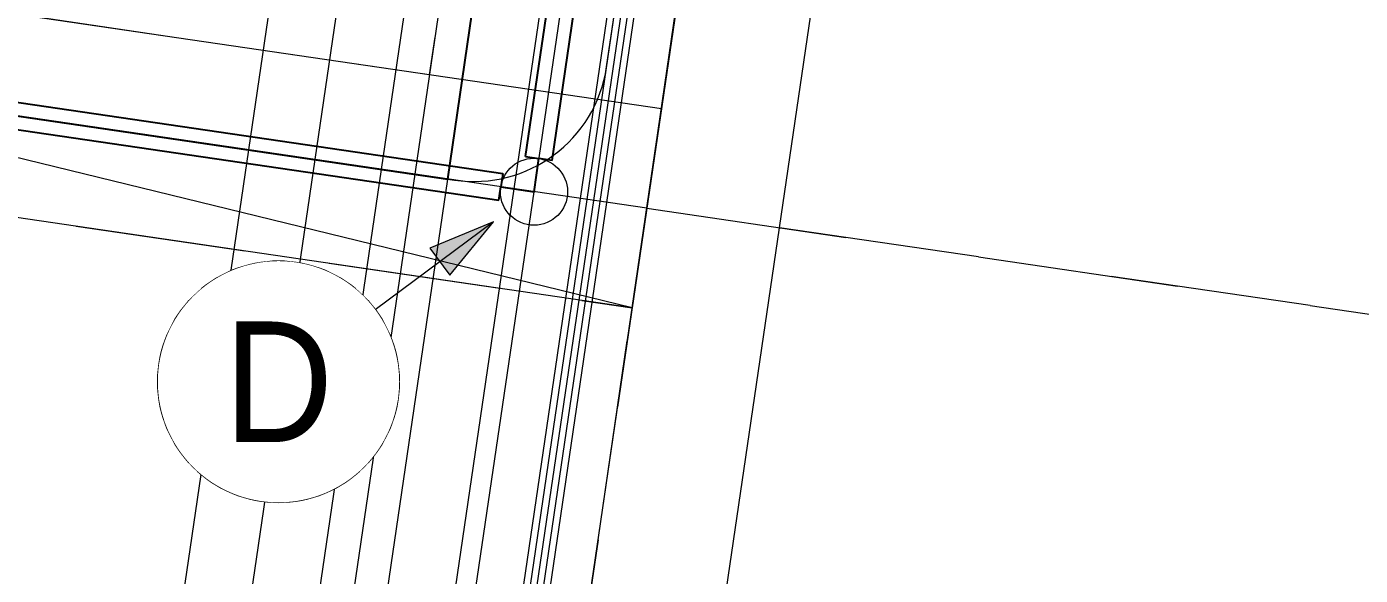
# Model space of a CAD drawing. Header units: metres. Extents: x 302924 to 306036, y 6267404 to 6269261.
# Drawn here: x 304090.09 to 304109.98, y 6268675.42 to 6268683.61 of the extents above; entities that cross this region are included whole.
import ezdxf
from ezdxf import colors
from ezdxf.entities.mleader import LeaderData, LeaderLine
from ezdxf.enums import TextEntityAlignment as Align
from ezdxf.math import Vec2, Vec3

# ---------------------------------------------------------------- set-up
doc = ezdxf.new("R2010")
doc.units = ezdxf.units.M
doc.set_wipeout_variables(frame=1)
doc.linetypes.add('Dash', pattern=[5, 3, -2])
doc.linetypes.add('DASHED', pattern=[19.05, 12.7, -6.35])
doc.layers.get('0').update_dxf_attribs({"color": 6})
doc.layers.add('. Const Lines _SP', color=251, linetype='Continuous', lineweight=0, plot=False, transparency=0.4)
doc.layers.add('._ MGA Trench Outline (PL)', color=248, linetype='Continuous', lineweight=0, plot=False, transparency=0.6)
for name, color, linetype, lineweight, plot in [('. Const Lines Circles _SP', 251, 'Continuous', 0, False), ('._Cable_EW_70mm_Proposed', 90, 'Cable #', 0, False), ('._Cable_HV_240mm_Al_Proposed', 11, 'Cable x', 0, False), ('._Trenching HV_SP', 56, 'IE Trench HV', 0, False)]:
    doc.layers.add(name, color=color, linetype=linetype, lineweight=lineweight, plot=plot)
for name, color, linetype, lineweight, true_color, plot, transparency in [('. Const Lines_HV', 7, 'Continuous', 0, 0x990000, False, 0.4), ('. Const Lines_LV', 7, 'Continuous', 0, 0x000099, False, 0.4), ('. Const Lines_SL', 7, 'Continuous', 0, 0x009999, False, 0.4), ('. Const Lines_SP_Trench (PL)', 7, 'Continuous', 0, 0x990099, False, 0.4)]:
    doc.layers.add(name, color=color, linetype=linetype, lineweight=lineweight, true_color=true_color, plot=plot, transparency=transparency)
doc.layers.add('_Kerb Line_SP', color=60, linetype='Continuous', lineweight=13, transparency=0.6)
for name, color, linetype, lineweight in [('_Lot Layout Future', 151, 'Continuous', 13), ('_User Miscellaneous3', 51, 'Continuous', 13), ('_User_HV_Final', 1, 'Continuous', 25), ('Cadastre Easements_SP_NEW', 52, 'DASHED', 15), ('MEN Earth', 3, 'Continuous', 20)]:
    doc.layers.add(name, color=color, linetype=linetype, lineweight=lineweight)
for name, color, linetype in [('Duct_SP_NEW', 2, 'Continuous'), ('Notes_SP_NEW', 51, 'Continuous'), ('Trench_SP_NEW', 2, 'Continuous')]:
    doc.layers.add(name, color=color, linetype=linetype)
doc.styles.get("Standard").update_dxf_attribs({"font": 'arial.ttf'})
doc.linetypes.add('Cable #', pattern='A,4,-0.1,["#",Standard,S=1.6,R=0,X=0,Y=-0.8],-1.35', length=5.45)
doc.linetypes.add('Cable E UG', pattern='A,5,-0.1,["E",Standard,S=1.5,R=0,X=0,Y=-0.75],-1.45', length=6.55)
doc.linetypes.add('Cable x', pattern='A,5,-0.05,["X",Standard,S=1.5,R=0,X=0,Y=-0.75],-1.45', length=6.5)
doc.linetypes.add('IE Trench HV', pattern='A,4,-0.4,["/",Standard,S=2,R=0,X=0.25,Y=-1],-1.6', length=6)

# ---------------------------------------------------------------- blocks, each defined once
blk = doc.blocks.new('*U83')
h = blk.add_hatch(color=256)
h.dxf.hatch_style = 1
h.paths.add_polyline_path([(2.258, 1.991), (2.556, 1.59), (3.209, 2.388)])
blk.add_line((3.209, 2.388), (1.444, 1.074))
at = {"flags": 128}
blk.add_lwpolyline([(2.258, 1.991), (2.556, 1.59), (3.209, 2.388), (2.258, 1.991)], dxfattribs=at)
at = {"linetype": 'Continuous', "flags": 128}
blk.add_lwpolyline([(0, 1.8), (-0.088, 1.798), (-0.176, 1.791), (-0.264, 1.781), (-0.351, 1.765), (-0.437, 1.746), (-0.523, 1.722), (-0.606, 1.695), (-0.689, 1.663), (-0.77, 1.627), (-0.849, 1.587), (-0.925, 1.544), (-1, 1.497), (-1.072, 1.446), (-1.142, 1.391), (-1.209, 1.334), (-1.273, 1.273), (-1.334, 1.209), (-1.391, 1.142), (-1.446, 1.072), (-1.497, 1), (-1.544, 0.925), (-1.587, 0.849), (-1.627, 0.77), (-1.663, 0.689), (-1.695, 0.606), (-1.722, 0.523), (-1.746, 0.437), (-1.765, 0.351), (-1.781, 0.264), (-1.791, 0.176), (-1.798, 0.088), (-1.8, 0), (-1.798, -0.088), (-1.791, -0.176), (-1.781, -0.264), (-1.765, -0.351), (-1.746, -0.437), (-1.722, -0.523), (-1.695, -0.606), (-1.663, -0.689), (-1.627, -0.77), (-1.587, -0.849), (-1.544, -0.925), (-1.497, -1), (-1.446, -1.072), (-1.391, -1.142), (-1.334, -1.209), (-1.273, -1.273), (-1.209, -1.334), (-1.142, -1.391), (-1.072, -1.446), (-1, -1.497), (-0.925, -1.544), (-0.849, -1.587), (-0.77, -1.627), (-0.689, -1.663), (-0.606, -1.695), (-0.523, -1.722), (-0.437, -1.746), (-0.351, -1.765), (-0.264, -1.781), (-0.176, -1.791), (-0.088, -1.798), (0, -1.8), (0.088, -1.798), (0.176, -1.791), (0.264, -1.781), (0.351, -1.765), (0.437, -1.746), (0.523, -1.722), (0.606, -1.695), (0.689, -1.663), (0.77, -1.627), (0.849, -1.587), (0.925, -1.544), (1, -1.497), (1.072, -1.446), (1.142, -1.391), (1.209, -1.334), (1.273, -1.273), (1.334, -1.209), (1.391, -1.142), (1.446, -1.072), (1.497, -1), (1.544, -0.925), (1.587, -0.849), (1.627, -0.77), (1.663, -0.689), (1.695, -0.606), (1.722, -0.523), (1.746, -0.437), (1.765, -0.351), (1.781, -0.264), (1.791, -0.176), (1.798, -0.088), (1.8, 0), (1.798, 0.088), (1.791, 0.176), (1.781, 0.264), (1.765, 0.351), (1.746, 0.437), (1.722, 0.523), (1.695, 0.606), (1.663, 0.689), (1.627, 0.77), (1.587, 0.849), (1.544, 0.925), (1.497, 1), (1.446, 1.072), (1.391, 1.142), (1.334, 1.209), (1.273, 1.273), (1.209, 1.334), (1.142, 1.391), (1.072, 1.446), (1, 1.497), (0.925, 1.544), (0.849, 1.587), (0.77, 1.627), (0.689, 1.663), (0.606, 1.695), (0.523, 1.722), (0.437, 1.746), (0.351, 1.765), (0.264, 1.781), (0.176, 1.791), (0.088, 1.798)], close=True, dxfattribs=at)
blk.add_circle((0, 0), 1.8)
at = {"width": 0.9}
blk.add_attdef('CODE', text='', height=1.8, dxfattribs=at).set_placement((0, 0), align=Align.MIDDLE_CENTER)
at = {"flags": 1}
blk.add_attdef('Z', (0, 0), '', height=0.2, dxfattribs=at)
at = {"linetype": 'Continuous'}
blk.add_wipeout([(0, 1.8), (-0.088, 1.798), (-0.176, 1.791), (-0.264, 1.781), (-0.351, 1.765), (-0.437, 1.746), (-0.523, 1.722), (-0.606, 1.695), (-0.689, 1.663), (-0.77, 1.627), (-0.849, 1.587), (-0.925, 1.544), (-1, 1.497), (-1.072, 1.446), (-1.142, 1.391), (-1.209, 1.334), (-1.273, 1.273), (-1.334, 1.209), (-1.391, 1.142), (-1.446, 1.072), (-1.497, 1), (-1.544, 0.925), (-1.587, 0.849), (-1.627, 0.77), (-1.663, 0.689), (-1.695, 0.606), (-1.722, 0.523), (-1.746, 0.437), (-1.765, 0.351), (-1.781, 0.264), (-1.791, 0.176), (-1.798, 0.088), (-1.8, 0), (-1.798, -0.088), (-1.791, -0.176), (-1.781, -0.264), (-1.765, -0.351), (-1.746, -0.437), (-1.722, -0.523), (-1.695, -0.606), (-1.663, -0.689), (-1.627, -0.77), (-1.587, -0.849), (-1.544, -0.925), (-1.497, -1), (-1.446, -1.072), (-1.391, -1.142), (-1.334, -1.209), (-1.273, -1.273), (-1.209, -1.334), (-1.142, -1.391), (-1.072, -1.446), (-1, -1.497), (-0.925, -1.544), (-0.849, -1.587), (-0.77, -1.627), (-0.689, -1.663), (-0.606, -1.695), (-0.523, -1.722), (-0.437, -1.746), (-0.351, -1.765), (-0.264, -1.781), (-0.176, -1.791), (-0.088, -1.798), (0, -1.8), (0.088, -1.798), (0.176, -1.791), (0.264, -1.781), (0.351, -1.765), (0.437, -1.746), (0.523, -1.722), (0.606, -1.695), (0.689, -1.663), (0.77, -1.627), (0.849, -1.587), (0.925, -1.544), (1, -1.497), (1.072, -1.446), (1.142, -1.391), (1.209, -1.334), (1.273, -1.273), (1.334, -1.209), (1.391, -1.142), (1.446, -1.072), (1.497, -1), (1.544, -0.925), (1.587, -0.849), (1.627, -0.77), (1.663, -0.689), (1.695, -0.606), (1.722, -0.523), (1.746, -0.437), (1.765, -0.351), (1.781, -0.264), (1.791, -0.176), (1.798, -0.088), (1.8, 0), (1.798, 0.088), (1.791, 0.176), (1.781, 0.264), (1.765, 0.351), (1.746, 0.437), (1.722, 0.523), (1.695, 0.606), (1.663, 0.689), (1.627, 0.77), (1.587, 0.849), (1.544, 0.925), (1.497, 1), (1.446, 1.072), (1.391, 1.142), (1.334, 1.209), (1.273, 1.273), (1.209, 1.334), (1.142, 1.391), (1.072, 1.446), (1, 1.497), (0.925, 1.544), (0.849, 1.587), (0.77, 1.627), (0.689, 1.663), (0.606, 1.695), (0.523, 1.722), (0.437, 1.746), (0.351, 1.765), (0.264, 1.781), (0.176, 1.791), (0.088, 1.798)], dxfattribs=at)

msp = doc.modelspace()

# ---------------------------------------------------------------- linework, layer by layer
at = {"layer": '. Const Lines _SP', "linetype": 'Continuous', "lineweight": 0, "flags": 128}
for points in [[(304099.5566, 6268682.3816), (304083.7264, 6268684.7054)], [(304099.3387, 6268680.8975), (304083.5085, 6268683.2213)], [(304099.1209, 6268679.4134), (304083.2907, 6268681.7372)]]:
    msp.add_lwpolyline(points, dxfattribs=at)
at = {"layer": '. Const Lines Circles _SP', "lineweight": 0}
msp.add_circle((304097.6568, 6268681.1445), 0.5, dxfattribs=at)
at = {"layer": '. Const Lines_HV', "linetype": 'Continuous', "lineweight": 0, "flags": 128}
for points in [[(304091.124, 6268659.3623), (304092.9394, 6268671.7297), (304094.3917, 6268681.6237), (304096.207, 6268693.99), (304098.0226, 6268706.3586), (304099.475, 6268716.2526), (304100.9273, 6268726.1466), (304102.7427, 6268738.514), (304104.6219, 6268751.3154), (304110.2297, 6268790.1026), (304118.8083, 6268797.0717), (304179.9938, 6268789.5992), (304189.2978, 6268777.3798), (304183.7806, 6268739.7359), (304181.8955, 6268726.8948), (304180.08, 6268714.5274), (304178.6276, 6268704.6334), (304177.1751, 6268694.7395), (304175.3599, 6268682.3721), (304173.544, 6268670.0045), (304172.0916, 6268660.1106)], [(304093.1028, 6268659.0718), (304094.9182, 6268671.4393), (304096.3705, 6268681.3332), (304098.1858, 6268693.6995), (304100.0014, 6268706.0682), (304101.4538, 6268715.9621), (304102.9061, 6268725.8561), (304104.7215, 6268738.2236), (304106.601, 6268751.0271), (304112.0973, 6268789.0431), (304119.4096, 6268794.9834), (304178.9138, 6268787.7162), (304187.197, 6268776.8375), (304181.8018, 6268740.0259), (304179.9168, 6268727.1853), (304178.1012, 6268714.8179), (304176.6488, 6268704.9239), (304175.1963, 6268695.0299), (304173.3811, 6268682.6625), (304171.5652, 6268670.295), (304170.1128, 6268660.4011)]]:
    msp.add_lwpolyline(points, dxfattribs=at)
at = {"layer": '. Const Lines_LV', "linetype": 'Continuous', "lineweight": 0, "flags": 128}
for points in [[(304090.1346, 6268659.5075), (304091.95, 6268671.875), (304093.4023, 6268681.7689), (304095.2176, 6268694.1352), (304097.0332, 6268706.5039), (304098.4856, 6268716.3978), (304099.9379, 6268726.2918), (304101.7534, 6268738.6593), (304103.6323, 6268751.4596), (304109.2959, 6268790.6324), (304118.5076, 6268798.1159), (304180.5339, 6268790.5406), (304190.3483, 6268777.651), (304184.7701, 6268739.5909), (304182.8849, 6268726.7496), (304181.0694, 6268714.3821), (304179.617, 6268704.4882), (304178.1645, 6268694.5942), (304176.3493, 6268682.2269), (304174.5334, 6268669.8592), (304173.081, 6268659.9654)], [(304092.1134, 6268659.217), (304093.9288, 6268671.5845), (304095.3811, 6268681.4785), (304097.1964, 6268693.8448), (304099.012, 6268706.2134), (304100.4644, 6268716.1074), (304101.9167, 6268726.0014), (304103.7321, 6268738.3688), (304105.6114, 6268751.1713), (304111.1635, 6268789.5729), (304119.1089, 6268796.0276), (304179.4538, 6268788.6577), (304188.2474, 6268777.1087), (304182.7912, 6268739.8809), (304180.9061, 6268727.0401), (304179.0906, 6268714.6726), (304177.6382, 6268704.7787), (304176.1857, 6268694.8847), (304174.3705, 6268682.5173), (304172.5546, 6268670.1497), (304171.1022, 6268660.2558)], [(304094.0922, 6268658.9266), (304095.9076, 6268671.294), (304097.3599, 6268681.188), (304099.1752, 6268693.5543), (304100.9908, 6268705.9229), (304102.4432, 6268715.8169), (304103.8955, 6268725.7109), (304105.7109, 6268738.0783), (304107.5905, 6268750.8829), (304113.0311, 6268788.5133), (304119.7102, 6268793.9393), (304178.3738, 6268786.7747), (304186.1466, 6268776.5664), (304180.8123, 6268740.1709), (304178.9274, 6268727.3306), (304177.1118, 6268714.9631), (304175.6594, 6268705.0691), (304174.2069, 6268695.1752), (304172.3917, 6268682.8077), (304170.5758, 6268670.4402), (304169.1234, 6268660.5463)], [(304096.071, 6268658.6361), (304097.8864, 6268671.0036), (304099.3387, 6268680.8975), (304101.154, 6268693.2638), (304102.9696, 6268705.6325), (304104.422, 6268715.5264), (304105.8743, 6268725.4204), (304107.6897, 6268737.7879), (304109.5696, 6268750.5946), (304114.8987, 6268787.4537), (304120.3115, 6268791.851), (304177.2937, 6268784.8918), (304184.0457, 6268776.0241), (304178.8335, 6268740.4609), (304176.9486, 6268727.621), (304175.133, 6268715.2536), (304173.6806, 6268705.3596), (304172.2281, 6268695.4657), (304170.4129, 6268683.0982), (304168.5971, 6268670.7308), (304167.1446, 6268660.8368), (304165.3291, 6268648.4694)], [(304098.0497, 6268658.3456), (304099.8652, 6268670.7131), (304101.3175, 6268680.6071), (304103.1328, 6268692.9733), (304104.9484, 6268705.342), (304106.4008, 6268715.236), (304107.8531, 6268725.1299), (304109.6685, 6268737.4974), (304111.5488, 6268750.3063), (304116.7663, 6268786.3941), (304120.9128, 6268789.7627), (304176.2137, 6268783.0088), (304181.9449, 6268775.4818), (304176.8546, 6268740.751), (304174.9698, 6268727.9115), (304173.1542, 6268715.5441), (304171.7018, 6268705.6501), (304170.2493, 6268695.7562), (304168.4341, 6268683.3886), (304166.6183, 6268671.0213), (304165.1658, 6268661.1273), (304163.3503, 6268648.7599)]]:
    msp.add_lwpolyline(points, dxfattribs=at)
at = {"layer": '. Const Lines_SL', "linetype": 'Continuous', "lineweight": 0, "flags": 128}
msp.add_lwpolyline([(304095.0816, 6268658.7813), (304096.897, 6268671.1488), (304098.3493, 6268681.0428), (304100.1646, 6268693.409), (304101.9802, 6268705.7777), (304103.4326, 6268715.6717), (304104.8849, 6268725.5657), (304106.7003, 6268737.9331), (304108.5801, 6268750.7388), (304113.9649, 6268787.9835), (304120.0109, 6268792.8951), (304177.8337, 6268785.8332), (304185.0961, 6268776.2952), (304179.8229, 6268740.3159), (304177.938, 6268727.4758), (304176.1224, 6268715.1083), (304174.67, 6268705.2144), (304173.2175, 6268695.3204), (304171.4023, 6268682.953), (304169.5865, 6268670.5855), (304168.134, 6268660.6916), (304166.3185, 6268648.3241)], dxfattribs=at)
at = {"layer": '. Const Lines_SP_Trench (PL)', "linetype": 'Continuous', "lineweight": 0, "flags": 128}
msp.add_lwpolyline([(304094.389, 6268658.883), (304096.2044, 6268671.2505), (304097.6568, 6268681.1444), (304099.472, 6268693.5107), (304101.2876, 6268705.8794), (304102.74, 6268715.7733), (304104.1923, 6268725.6673), (304106.0078, 6268738.0348), (304107.8874, 6268750.8397), (304113.3112, 6268788.3543), (304119.8004, 6268793.626), (304178.2118, 6268786.4923), (304185.8314, 6268776.485), (304180.5155, 6268740.2144), (304178.6305, 6268727.3741), (304176.815, 6268715.0067), (304175.3626, 6268705.1127), (304173.9101, 6268695.2188), (304172.0949, 6268682.8513), (304170.279, 6268670.4838), (304168.8266, 6268660.5899), (304167.011, 6268648.2225)], dxfattribs=at)
at = {"layer": '._ MGA Trench Outline (PL)', "flags": 128}
for points in [[(304095.1805, 6268658.7668), (304096.9959, 6268671.1343), (304098.4483, 6268681.0282), (304100.2635, 6268693.3945), (304102.0792, 6268705.7632), (304103.5315, 6268715.6572), (304104.9838, 6268725.5511), (304106.7993, 6268737.9186), (304108.679, 6268750.7244), (304114.0582, 6268787.9305), (304120.0409, 6268792.7907), (304177.7797, 6268785.7391), (304184.9911, 6268776.2681), (304179.724, 6268740.3304), (304177.839, 6268727.4903), (304176.0235, 6268715.1229), (304174.571, 6268705.2289), (304173.1186, 6268695.335), (304171.3033, 6268682.9675), (304169.4875, 6268670.6), (304168.0351, 6268660.7061), (304166.2195, 6268648.3386)], [(304095.1805, 6268658.7668), (304096.9959, 6268671.1343), (304098.4483, 6268681.0282), (304100.2635, 6268693.3945), (304102.0792, 6268705.7632), (304103.5315, 6268715.6572), (304104.9838, 6268725.5511), (304106.7993, 6268737.9186), (304108.679, 6268750.7244), (304114.0582, 6268787.9305), (304120.0409, 6268792.7907), (304177.7797, 6268785.7391), (304184.9911, 6268776.2681), (304179.724, 6268740.3304), (304177.839, 6268727.4903), (304176.0235, 6268715.1229), (304174.571, 6268705.2289), (304173.1186, 6268695.335), (304171.3033, 6268682.9675), (304169.4875, 6268670.6), (304168.0351, 6268660.7061), (304166.2195, 6268648.3386)], [(304095.1805, 6268658.7668), (304096.9959, 6268671.1343), (304098.4483, 6268681.0282), (304100.2635, 6268693.3945), (304102.0792, 6268705.7632), (304103.5315, 6268715.6572), (304104.9838, 6268725.5511), (304106.7993, 6268737.9186), (304108.679, 6268750.7244), (304114.0582, 6268787.9305), (304120.0409, 6268792.7907), (304177.7797, 6268785.7391), (304184.9911, 6268776.2681), (304179.724, 6268740.3304), (304177.839, 6268727.4903), (304176.0235, 6268715.1229), (304174.571, 6268705.2289), (304173.1186, 6268695.335), (304171.3033, 6268682.9675), (304169.4875, 6268670.6), (304168.0351, 6268660.7061), (304166.2195, 6268648.3386)], [(304095.2794, 6268658.7523), (304097.0949, 6268671.1198), (304098.5472, 6268681.0137), (304100.3625, 6268693.38), (304102.1781, 6268705.7487), (304103.6304, 6268715.6426), (304105.0828, 6268725.5366), (304106.8982, 6268737.9041), (304108.778, 6268750.7099), (304114.1516, 6268787.8775), (304120.071, 6268792.6863), (304177.7257, 6268785.645), (304184.8861, 6268776.241), (304179.625, 6268740.3449), (304177.7401, 6268727.5048), (304175.9245, 6268715.1374), (304174.4721, 6268705.2434), (304173.0197, 6268695.3495), (304171.2044, 6268682.982), (304169.3886, 6268670.6146), (304167.9361, 6268660.7206), (304166.1206, 6268648.3532)], [(304095.2794, 6268658.7523), (304097.0949, 6268671.1198), (304098.5472, 6268681.0137), (304100.3625, 6268693.38), (304102.1781, 6268705.7487), (304103.6304, 6268715.6426), (304105.0828, 6268725.5366), (304106.8982, 6268737.9041), (304108.778, 6268750.7099), (304114.1516, 6268787.8775), (304120.071, 6268792.6863), (304177.7257, 6268785.645), (304184.8861, 6268776.241), (304179.625, 6268740.3449), (304177.7401, 6268727.5048), (304175.9245, 6268715.1374), (304174.4721, 6268705.2434), (304173.0197, 6268695.3495), (304171.2044, 6268682.982), (304169.3886, 6268670.6146), (304167.9361, 6268660.7206), (304166.1206, 6268648.3532)], [(304095.2794, 6268658.7523), (304097.0949, 6268671.1198), (304098.5472, 6268681.0137), (304100.3625, 6268693.38), (304102.1781, 6268705.7487), (304103.6304, 6268715.6426), (304105.0828, 6268725.5366), (304106.8982, 6268737.9041), (304108.778, 6268750.7099), (304114.1516, 6268787.8775), (304120.071, 6268792.6863), (304177.7257, 6268785.645), (304184.8861, 6268776.241), (304179.625, 6268740.3449), (304177.7401, 6268727.5048), (304175.9245, 6268715.1374), (304174.4721, 6268705.2434), (304173.0197, 6268695.3495), (304171.2044, 6268682.982), (304169.3886, 6268670.6146), (304167.9361, 6268660.7206), (304166.1206, 6268648.3532)], [(304095.3784, 6268658.7378), (304097.1938, 6268671.1052), (304098.6462, 6268680.9992), (304100.4614, 6268693.3655), (304102.277, 6268705.7341), (304103.7294, 6268715.6281), (304105.1817, 6268725.5221), (304106.9972, 6268737.8895), (304108.877, 6268750.6955), (304114.245, 6268787.8245), (304120.1011, 6268792.5819), (304177.6717, 6268785.5508), (304184.781, 6268776.2139), (304179.5261, 6268740.3594), (304177.6411, 6268727.5194), (304175.8256, 6268715.1519), (304174.3732, 6268705.258), (304172.9207, 6268695.364), (304171.1055, 6268682.9965), (304169.2896, 6268670.6291), (304167.8372, 6268660.7351), (304166.0217, 6268648.3677)], [(304095.3784, 6268658.7378), (304097.1938, 6268671.1052), (304098.6462, 6268680.9992), (304100.4614, 6268693.3655), (304102.277, 6268705.7341), (304103.7294, 6268715.6281), (304105.1817, 6268725.5221), (304106.9972, 6268737.8895), (304108.877, 6268750.6955), (304114.245, 6268787.8245), (304120.1011, 6268792.5819), (304177.6717, 6268785.5508), (304184.781, 6268776.2139), (304179.5261, 6268740.3594), (304177.6411, 6268727.5194), (304175.8256, 6268715.1519), (304174.3732, 6268705.258), (304172.9207, 6268695.364), (304171.1055, 6268682.9965), (304169.2896, 6268670.6291), (304167.8372, 6268660.7351), (304166.0217, 6268648.3677)], [(304095.3784, 6268658.7378), (304097.1938, 6268671.1052), (304098.6462, 6268680.9992), (304100.4614, 6268693.3655), (304102.277, 6268705.7341), (304103.7294, 6268715.6281), (304105.1817, 6268725.5221), (304106.9972, 6268737.8895), (304108.877, 6268750.6955), (304114.245, 6268787.8245), (304120.1011, 6268792.5819), (304177.6717, 6268785.5508), (304184.781, 6268776.2139), (304179.5261, 6268740.3594), (304177.6411, 6268727.5194), (304175.8256, 6268715.1519), (304174.3732, 6268705.258), (304172.9207, 6268695.364), (304171.1055, 6268682.9965), (304169.2896, 6268670.6291), (304167.8372, 6268660.7351), (304166.0217, 6268648.3677)], [(304095.4773, 6268658.7232), (304097.2928, 6268671.0907), (304098.7451, 6268680.9847), (304100.5604, 6268693.351), (304102.376, 6268705.7196), (304103.8283, 6268715.6136), (304105.2807, 6268725.5076), (304107.0961, 6268737.875), (304108.9759, 6268750.6811), (304114.3384, 6268787.7716), (304120.1311, 6268792.4775), (304177.6177, 6268785.4567), (304184.676, 6268776.1868), (304179.4271, 6268740.3739), (304177.5422, 6268727.5339), (304175.7267, 6268715.1664), (304174.2742, 6268705.2725), (304172.8218, 6268695.3785), (304171.0065, 6268683.0111), (304169.1907, 6268670.6436), (304167.7383, 6268660.7497), (304165.9227, 6268648.3822)], [(304095.4773, 6268658.7232), (304097.2928, 6268671.0907), (304098.7451, 6268680.9847), (304100.5604, 6268693.351), (304102.376, 6268705.7196), (304103.8283, 6268715.6136), (304105.2807, 6268725.5076), (304107.0961, 6268737.875), (304108.9759, 6268750.6811), (304114.3384, 6268787.7716), (304120.1311, 6268792.4775), (304177.6177, 6268785.4567), (304184.676, 6268776.1868), (304179.4271, 6268740.3739), (304177.5422, 6268727.5339), (304175.7267, 6268715.1664), (304174.2742, 6268705.2725), (304172.8218, 6268695.3785), (304171.0065, 6268683.0111), (304169.1907, 6268670.6436), (304167.7383, 6268660.7497), (304165.9227, 6268648.3822)], [(304095.4773, 6268658.7232), (304097.2928, 6268671.0907), (304098.7451, 6268680.9847), (304100.5604, 6268693.351), (304102.376, 6268705.7196), (304103.8283, 6268715.6136), (304105.2807, 6268725.5076), (304107.0961, 6268737.875), (304108.9759, 6268750.6811), (304114.3384, 6268787.7716), (304120.1311, 6268792.4775), (304177.6177, 6268785.4567), (304184.676, 6268776.1868), (304179.4271, 6268740.3739), (304177.5422, 6268727.5339), (304175.7267, 6268715.1664), (304174.2742, 6268705.2725), (304172.8218, 6268695.3785), (304171.0065, 6268683.0111), (304169.1907, 6268670.6436), (304167.7383, 6268660.7497), (304165.9227, 6268648.3822)]]:
    msp.add_lwpolyline(points, dxfattribs=at)
at = {"layer": '._Cable_HV_240mm_Al_Proposed', "linetype": 'Cable x', "lineweight": 0, "ltscale": 0.1, "flags": 128}
msp.add_lwpolyline([(303933.2952, 6268719.0133, -0.0278729), (303935.7926, 6268701.8685, 0.3694279), (303937.4942, 6268700.0673), (304003.9633, 6268690.3096, 0.0822404), (304004.6167, 6268690.3216), (304019.3403, 6268693.0384, -0.0822385), (304019.9937, 6268693.0503), (304083.746, 6268683.692, -0.1071027), (304084.5391, 6268683.3943), (304084.8262, 6268683.2092, 0.1071027), (304085.6193, 6268682.9114), (304096.4695, 6268681.3187, 0.4142109), (304098.7387, 6268683.007), (304099.3672, 6268687.292)], format="xyb", dxfattribs=at)
at = {"layer": '_Kerb Line_SP', "linetype": 'Continuous', "flags": 128}
msp.add_lwpolyline([(304163.3867, 6268603.9681), (304188.5787, 6268775.1763, 0.4144179), (304178.4433, 6268788.7969), (304161.9222, 6268791.2134, 0.017995), (304120.7062, 6268796.0657, 0.3941151), (304111.6444, 6268788.8266), (304087.3338, 6268623.2138)], format="xyb", dxfattribs=at)
at = {"layer": '_Lot Layout Future', "linetype": 'Dash', "transparency": 33554585}
msp.add_lwpolyline([(304096.071, 6268658.6361), (304097.8864, 6268671.0036), (304099.3387, 6268680.8975), (304101.1542, 6268693.265), (304102.9696, 6268705.6325), (304104.422, 6268715.5264), (304105.8743, 6268725.4204), (304107.6897, 6268737.7879), (304109.5696, 6268750.5946), (304144.201, 6268745.5279), (304178.8335, 6268740.4609), (304176.9486, 6268727.621), (304175.133, 6268715.2536), (304173.6806, 6268705.3596), (304172.2281, 6268695.4657), (304170.4126, 6268683.0982), (304168.5971, 6268670.7308), (304167.1446, 6268660.8368), (304165.3291, 6268648.4694)], dxfattribs=at)
msp.add_lwpolyline([(304096.071, 6268658.6361), (304097.8864, 6268671.0036), (304099.3387, 6268680.8975), (304101.1542, 6268693.265), (304102.9696, 6268705.6325), (304104.422, 6268715.5264), (304105.8743, 6268725.4204), (304107.6897, 6268737.7879), (304109.5696, 6268750.5946), (304144.201, 6268745.5279), (304178.8335, 6268740.4609), (304176.9486, 6268727.621), (304175.133, 6268715.2536), (304173.6806, 6268705.3596), (304172.2281, 6268695.4657), (304170.4126, 6268683.0982), (304168.5971, 6268670.7308), (304167.1446, 6268660.8368), (304165.3291, 6268648.4694)], dxfattribs=at)
for points in [[(304135.7831, 6268688.1817), (304101.1542, 6268693.265), (304099.3387, 6268680.8975), (304133.9676, 6268675.8142)], [(304133.9676, 6268675.8142), (304099.3387, 6268680.8975), (304097.8864, 6268671.0036), (304132.5153, 6268665.9202)]]:
    msp.add_lwpolyline(points, close=True, dxfattribs=at)
at = {"layer": 'Duct_SP_NEW'}
for p, q in [((304097.5315, 6268681.6682), (304099.2741, 6268693.5398)), ((304097.9273, 6268681.6101), (304099.6699, 6268693.4817)), ((304085.7142, 6268683.0997), (304097.1911, 6268681.4149)), ((304085.6562, 6268682.7039), (304097.133, 6268681.0192)), ((304097.5315, 6268681.6682), (304097.7294, 6268681.6392)), ((304097.9273, 6268681.6101), (304097.7294, 6268681.6392)), ((304097.1911, 6268681.4149), (304097.1621, 6268681.2171)), ((304097.133, 6268681.0192), (304097.1621, 6268681.2171))]:
    msp.add_line(p, q, dxfattribs=at)
at = {"layer": 'Trench_SP_NEW', "color": 2, "linetype": 'IE Trench HV', "flags": 128}
msp.add_lwpolyline([(304097.1621, 6268681.2171), (304097.6568, 6268681.1444), (304097.7294, 6268681.6392)], dxfattribs=at)

# ---------------------------------------------------------------- next in the draw order: block references
at = {"layer": '_User Miscellaneous3', "color": 40}
msp.add_blockref('*U83', (304093.8458, 6268678.3091), dxfattribs=at).add_auto_attribs({'CODE': 'D'})

# ---------------------------------------------------------------- next in the draw order: linework, layer by layer
at = {"layer": '_User_HV_Final', "linetype": 'Cable x', "flags": 128}
msp.add_lwpolyline([(303760.4621, 6268735.3534), (303760.1898, 6268729.8142, 0.4142136), (303760.3797, 6268729.6046), (303771.2528, 6268729.07), (303827.072, 6268750.9433), (303832.0402, 6268738.5724), (303896.288, 6268764.3744), (303906.1804, 6268760.1534), (303915.458, 6268763.872), (303923.0231, 6268744.9973, -0.0726585), (303933.5815, 6268700.6417), (304006.6655, 6268689.9129), (304017.2915, 6268693.447), (304085.2631, 6268683.4693), (304086.4767, 6268682.7856), (304096.3705, 6268681.3332), (304098.2568, 6268694.1944), (304173.4537, 6268683.1572), (304162.6706, 6268609.9043)], format="xyb", dxfattribs=at)
at = {"layer": 'Cadastre Easements_SP_NEW', "color": 2, "ltscale": 0.2}
msp.add_lwpolyline([(304101.2992, 6268694.2532), (304097.8364, 6268694.7615), (304096.0937, 6268682.89), (304083.7264, 6268684.7054), (304083.2907, 6268681.7372), (304099.1209, 6268679.4135)], close=True, dxfattribs=at)

# ---------------------------------------------------------------- next in the draw order: leaders
at = {"layer": 'Notes_SP_NEW'}
ml = msp.add_multileader_mtext('Standard', dxfattribs=at)
ml.set_content('HV STJ #2', color=256)
ml.set_leader_properties()
ml.build(insert=Vec2(0, 0))
ml.multileader.update_dxf_attribs({"leader_type": 2, "has_text_frame": 1, "text_left_attachment_type": 2, "text_right_attachment_type": 2, "dogleg_length": 0.01, "arrow_head_size": 2})
ctx = ml.context
ctx.base_point, ctx.char_height, ctx.arrow_head_size, ctx.landing_gap_size, ctx.plane_origin, ctx.plane_x_axis, ctx.plane_y_axis = Vec3(304079.08, 6268690.18), 2, 2, 1, Vec3(304081.3362, 6268679.4638), Vec3(0.9902175, -0.1395327), Vec3(0.1395327, 0.9902175)
ctx.left_attachment, ctx.right_attachment, ctx.text_align_type = 2, 2, 2
notes = []
notes.append((ctx, [(1, (1, 1, 0), (304094.0796, 6268688.0664), (-0.9902175, 0.1395327), 0.01, [(0, [(304098.3732, 6268687.4366)], 0, [])])]))
ctx.mtext.insert, ctx.mtext.text_direction, ctx.mtext.rotation, ctx.mtext.alignment, ctx.mtext.flow_direction = Vec3(304093.2238, 6268689.2313), Vec3(0.9902175, -0.1395327), 6.1431958, 3, 5
ctx.mtext.has_bg_fill, ctx.mtext.bg_color, ctx.mtext.bg_scale_factor, ctx.mtext.bg_transparency, ctx.mtext.use_window_bg_color = 1, -1027028792, 1.5, 0, 1
for ctx, leaders in notes:
    for number, flags, end, landing, length, lines in leaders:
        leader = LeaderData()
        leader.index, (leader.has_last_leader_line, leader.has_dogleg_vector, leader.attachment_direction) = number, flags
        leader.last_leader_point, leader.dogleg_vector, leader.dogleg_length = Vec3(end), Vec3(landing), length
        for number, points, colour, breaks in lines:
            line = LeaderLine()
            line.index, line.vertices, line.color, line.breaks = number, Vec3.list(points), colors.encode_raw_color(colour), breaks
            leader.lines.append(line)
        ctx.leaders.append(leader)

# ---------------------------------------------------------------- next in the draw order: linework, layer by layer
at = {"layer": '._Cable_EW_70mm_Proposed', "linetype": 'Cable x', "lineweight": 0, "ltscale": 0.1, "flags": 128}
msp.add_lwpolyline([(303761.4318, 6268748.7258), (303761.4318, 6268748.7258), (303761.4318, 6268748.7258), (303760.5285, 6268736.7596), (303759.0603, 6268735.4016, 0.1989188), (303758.4199, 6268734.0113), (303758.321, 6268731.4729, 0.4112324), (303760.2212, 6268729.3975), (303770.7577, 6268728.8794, 0.1142308), (303770.8465, 6268728.8954), (303824.5046, 6268751.9506, -0.415271), (303827.1141, 6268750.8463), (303832.2103, 6268738.2067, 0.4138119), (303834.8106, 6268737.0987), (303895.4917, 6268761.4683, -0.1988572), (303897.0219, 6268761.4519), (303903.5563, 6268758.6638, 0.1986334), (303905.0849, 6268758.6467), (303916.2365, 6268763.1141, -0.4088263), (303918.8228, 6268762.0354, -0.0135841), (303927.8797, 6268738.8422, 0.0037424), (303929.2631, 6268734.6479, -0.025986), (303933.2952, 6268719.0133, -0.0278729), (303935.7926, 6268701.8685, 0.3694279), (303937.4942, 6268700.0673), (304003.9633, 6268690.3096, 0.0822404), (304004.6167, 6268690.3216), (304019.3403, 6268693.0384, -0.0822385), (304019.9937, 6268693.0503), (304083.746, 6268683.692, -0.1071027), (304084.5391, 6268683.3943), (304084.8262, 6268683.2092, 0.1071027), (304085.6193, 6268682.9114), (304096.4695, 6268681.3187, 0.4142109), (304098.7387, 6268683.007), (304099.3677, 6268687.2919), (304100.0458, 6268691.9114, -0.4142136), (304102.3151, 6268693.5998), (304169.2974, 6268683.7673), (304172.1475, 6268683.3815)], format="xyb", dxfattribs=at)
at = {"layer": '._Trenching HV_SP', "lineweight": 0, "ltscale": 0.1, "flags": 128}
msp.add_lwpolyline([(304170.9515, 6268683.3224), (304101.1977, 6268693.5616), (304099.1209, 6268679.4135), (304083.5085, 6268683.2213), (304020.187, 6268692.5164), (304003.6247, 6268689.8539), (303936.5724, 6268699.6972), (303935.2579, 6268711.3632), (303932.4215, 6268725.6165), (303931.1409, 6268730.4491), (303928.4482, 6268739.0342), (303918.7048, 6268763.8355), (303903.8565, 6268757.8724), (303896.2532, 6268761.1275), (303833.2375, 6268735.8204), (303826.1321, 6268753.2615), (303763.9468, 6268727.9275), (303747.1945, 6268728.5801), (303747.5444, 6268737.613)], dxfattribs=at)

# ---------------------------------------------------------------- next in the draw order: leaders
at = {"layer": '_User_HV_Final'}
ml = msp.add_multileader_mtext('Standard', dxfattribs=at)
ml.set_content('HV STJ #2', color=256)
ml.set_leader_properties()
ml.build(insert=Vec2(0, 0))
ml.multileader.update_dxf_attribs({"leader_type": 2, "has_text_frame": 1, "text_left_attachment_type": 2, "text_right_attachment_type": 2, "dogleg_length": 0.01, "arrow_head_size": 2})
ctx = ml.context
ctx.base_point, ctx.char_height, ctx.arrow_head_size, ctx.landing_gap_size, ctx.plane_origin, ctx.plane_x_axis, ctx.plane_y_axis = Vec3(304103.3452, 6268686.6447), 2, 2, 1, Vec3(304081.3362, 6268679.4638), Vec3(0.9902175, -0.1395327), Vec3(0.1395327, 0.9902175)
ctx.left_attachment, ctx.right_attachment = 2, 2
notes = []
notes.append((ctx, [(0, (1, 1, 0), (304103.3353, 6268686.6461), (0.9902175, -0.1395327), 0.01, [(0, [(304098.3732, 6268687.4366)], 0, [])])]))
ctx.mtext.insert, ctx.mtext.text_direction, ctx.mtext.rotation, ctx.mtext.flow_direction = Vec3(304104.4797, 6268687.5291), Vec3(0.9902175, -0.1395327), 6.1431958, 5
ctx.mtext.has_bg_fill, ctx.mtext.bg_color, ctx.mtext.bg_scale_factor, ctx.mtext.bg_transparency, ctx.mtext.use_window_bg_color = 1, -1027028792, 1.5, 0, 1
for ctx, leaders in notes:
    for number, flags, end, landing, length, lines in leaders:
        leader = LeaderData()
        leader.index, (leader.has_last_leader_line, leader.has_dogleg_vector, leader.attachment_direction) = number, flags
        leader.last_leader_point, leader.dogleg_vector, leader.dogleg_length = Vec3(end), Vec3(landing), length
        for number, points, colour, breaks in lines:
            line = LeaderLine()
            line.index, line.vertices, line.color, line.breaks = number, Vec3.list(points), colors.encode_raw_color(colour), breaks
            leader.lines.append(line)
        ctx.leaders.append(leader)

# ---------------------------------------------------------------- next in the draw order: linework, layer by layer
at = {"layer": 'MEN Earth', "linetype": 'Cable E UG', "lineweight": 0, "ltscale": 0.5, "flags": 128}
msp.add_lwpolyline([(303760.5166, 6268736.7523), (303760.5166, 6268736.7523), (303760.5166, 6268736.7523), (303760.5166, 6268736.7523), (303759.0788, 6268735.7922, 0.2402421), (303758.191, 6268734.2068), (303758.0933, 6268731.6991, 0.4112324), (303759.9935, 6268729.6236), (303770.7904, 6268729.0927, 0.1142308), (303771.6782, 6268729.2527), (303824.5046, 6268751.9506, -0.415271), (303827.1141, 6268750.8463), (303832.2103, 6268738.2067, 0.4138119), (303834.8106, 6268737.0987), (303895.4917, 6268761.4683, -0.1988572), (303897.0219, 6268761.4519), (303903.5563, 6268758.6638, 0.1986334), (303905.0849, 6268758.6467), (303916.2365, 6268763.1141, -0.4088263), (303918.8228, 6268762.0354, -0.0135841), (303927.8797, 6268738.8422, 0.0037424), (303929.2631, 6268734.6479, -0.025986), (303933.2952, 6268719.0133, -0.0278729), (303935.7926, 6268701.8685, 0.3694279), (303937.4942, 6268700.0673), (304003.9633, 6268690.3096, 0.0822404), (304004.6167, 6268690.3216), (304019.3403, 6268693.0384, -0.0822385), (304019.9937, 6268693.0503), (304083.746, 6268683.692, -0.1071027), (304084.5391, 6268683.3943), (304084.8262, 6268683.2092, 0.1071027), (304085.6193, 6268682.9114), (304096.4695, 6268681.3187, 0.4142109), (304098.7387, 6268683.007), (304099.3677, 6268687.2919), (304100.0458, 6268691.9114, -0.4142136), (304102.3151, 6268693.5998), (304169.2974, 6268683.7673), (304172.1475, 6268683.3815)], format="xyb", dxfattribs=at)

doc.saveas('drawing.dxf')
